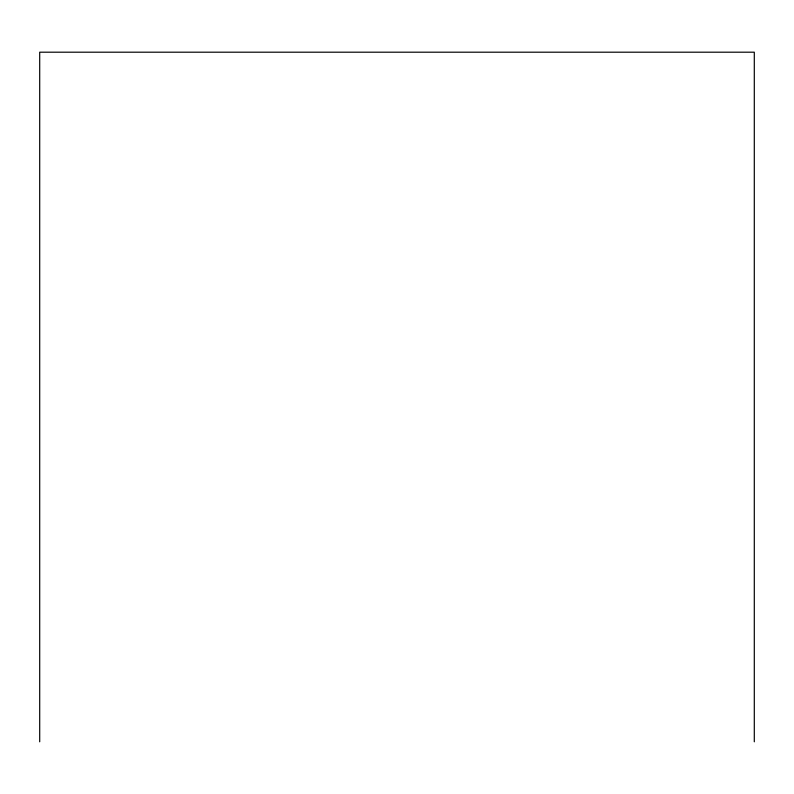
<?xml version="1.0" encoding="UTF-8"?>
<svg xmlns="http://www.w3.org/2000/svg" width="794" height="794" viewBox="0 0 794 794"><rect width="100%" height="100%" fill="white"/><g stroke="black" fill="none" stroke-linecap="round" stroke-linejoin="round"><path stroke-width="1.19" d="M754.3 741.804L754.3 52.196L39.7 52.196L39.7 741.804"/></g></svg>
